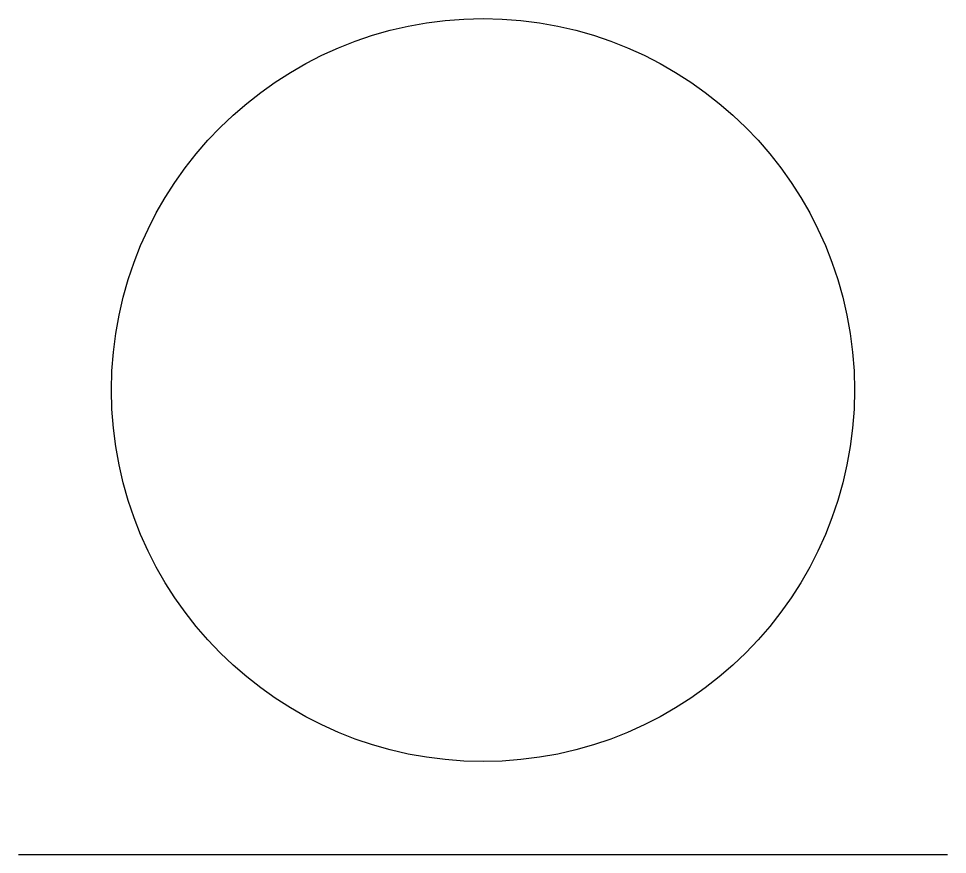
# Model space of a CAD drawing. Header units: metres. Extents: x 0 to 5, y 0 to 4.5.
import ezdxf

# ---------------------------------------------------------------- set-up
doc = ezdxf.new("R2010")
doc.units = ezdxf.units.M

msp = doc.modelspace()

# ---------------------------------------------------------------- linework, layer by layer
msp.add_line((0, 0), (5, 0))
msp.add_circle((2.5, 2.5), 2)

doc.saveas('drawing.dxf')
